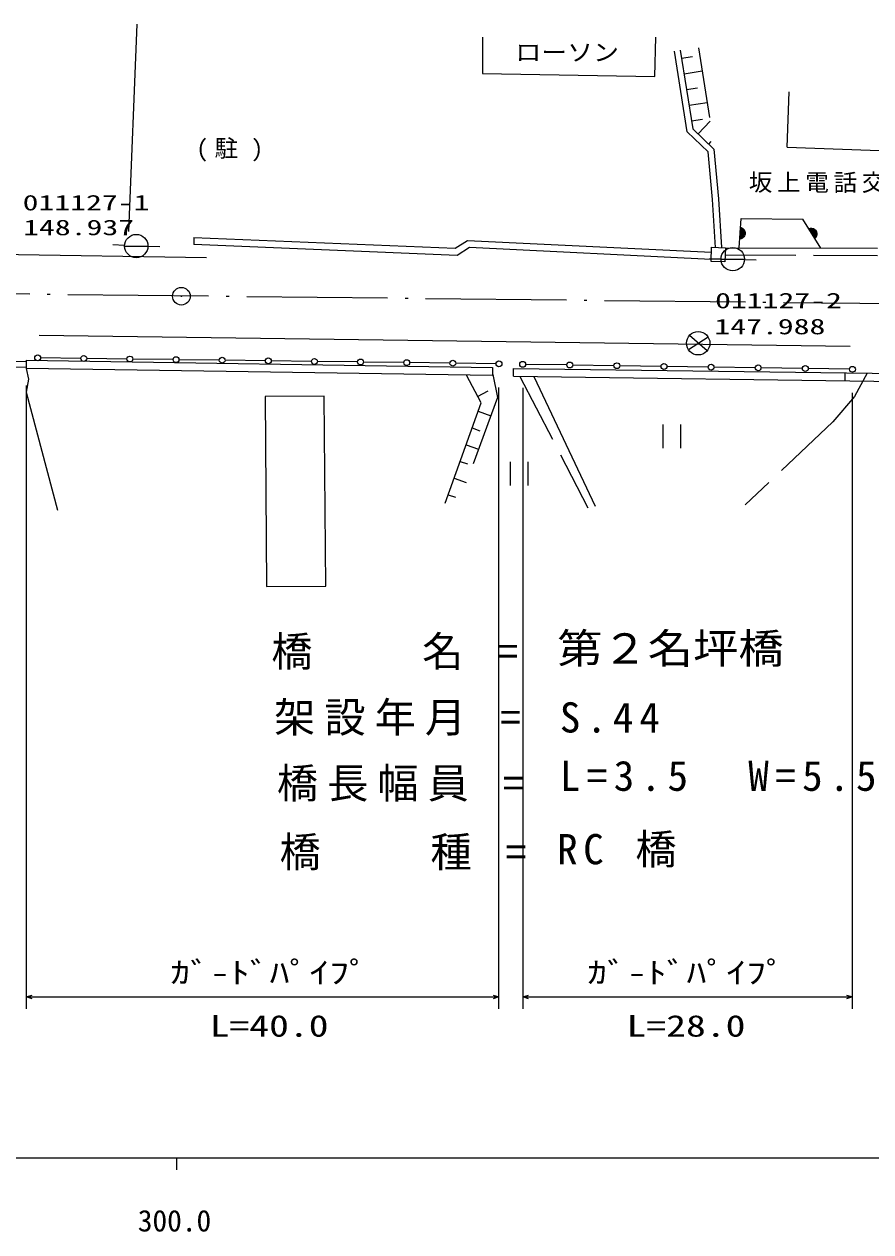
# Model space of a CAD drawing. Units: millimetres, scale not verified. Extents: x 39824 to 677002, y 19912 to 378325.
# Drawn here: x 353500 to 425110, y 197839 to 300045 of the extents above; entities that cross this region are included whole.
import ezdxf
from ezdxf.enums import TextEntityAlignment as Align

# ---------------------------------------------------------------- set-up
doc = ezdxf.new("R2010")
doc.units = ezdxf.units.MM
doc.header["$LTSCALE"] = 995.591
for name, pattern in [('DASHED', [7.5, 6, -1.5]), ('DASHED_SPACED', [12, 6, -6]), ('USER1', [2.5, 1.5, -1]), ('USER2', [15.2, 11.960656, -1.495082, 0.24918, -1.495082])]:
    doc.linetypes.add(name, pattern=pattern)
doc.layers.add('S-SUV', color=7, linetype='Continuous', lineweight=13)
doc.styles.add('ＭＳ ゴシック', font='')
doc.styles.get('ＭＳ ゴシック').set_extended_font_data('MS Gothic')

# ---------------------------------------------------------------- blocks, each defined once
blk = doc.blocks.new('BUHIN1')
at = {"color": 7, "linetype": 'Continuous', "lineweight": 13}
for p, q in [((-831.2, -540.7), (830.9, 535.7)), ((747.9, -651.1), (-748.2, 646.1))]:
    blk.add_line(p, q, dxfattribs=at)
blk.add_circle((0, 0), 990.6, dxfattribs=at)
blk = doc.blocks.new('BUHIN4')
at = {"color": 7, "linetype": 'Continuous', "lineweight": 13}
blk.add_circle((0, 0), 248, dxfattribs=at)
blk = doc.blocks.new('BUHIN5')
at = {"color": 7, "linetype": 'Continuous', "lineweight": 13}
blk.add_circle((0, 0), 248, dxfattribs=at)
blk = doc.blocks.new('BUHIN9')
at = {"color": 7, "linetype": 'Continuous', "lineweight": 13}
blk.add_lwpolyline([(497.7, -143.5), (0, 0), (497.9, 141.5)], dxfattribs=at)
blk = doc.blocks.new('BUHIN10')
at = {"color": 7, "linetype": 'Continuous', "lineweight": 13}
blk.add_lwpolyline([(-497.7, 143.5), (0, 0), (-497.9, -141.5)], dxfattribs=at)

msp = doc.modelspace()

# ---------------------------------------------------------------- linework, layer by layer
at = {"layer": 'S-SUV'}
for p, q in [((363017.6, 300044.9), (362332.2, 282497.7)), ((392274.5, 298950.4), (392274.5, 295879.6)), ((406838.6, 295616.4), (406926.4, 298950.4)), ((409585.1, 290942), (408501.1, 297755.3)), ((408992.7, 297833.6), (410050.3, 291185.8)), ((409098.5, 297168.8), (410022.3, 297315.8)), ((392274.5, 295879.6), (406838.6, 295616.4)), ((409310, 295839.2), (410847.2, 296083.8)), ((409521.5, 294509.7), (410442.3, 294656.2)), ((409733, 293180.2), (411265, 293423.9)), ((418166.2, 294305.6), (417995.3, 289632.9)), ((409944.6, 291850.6), (410862.2, 291996.6)), ((410499, 290756.7), (411516.9, 291820.9)), ((411365.8, 289238.7), (409585.1, 290942)), ((410050.3, 291185.8), (411844.9, 289469.3)), ((411396.3, 289898.4), (411614.1, 290126.1)), ((411844.9, 289469.3), (412223.5, 285250.6)), ((418022.6, 289632.9), (432995.9, 289085.5)), ((411727.1, 285212.6), (411365.8, 289238.7)), ((411984.1, 281153), (411727.1, 285212.6)), ((412223.5, 285250.6), (412483.9, 281135.8)), ((413986.3, 281116.8), (414138, 283595.3)), ((414138, 283595.3), (419355.4, 283549.9)), ((420887.4, 281093.4), (419355.4, 283549.9)), ((414031.8, 281859.1), (414092.6, 282852.9)), ((414092.6, 282852.9), (414204.4, 282806.1)), ((414153.2, 282824.2), (414095.4, 281880.2)), ((414159, 281901.2), (414213.8, 282795.6)), ((414204.4, 282806.1), (414297.8, 282743.1)), ((414273.6, 282754.5), (414223.6, 281937.2)), ((414288.4, 281978.1), (414332.7, 282701)), ((414297.8, 282743.1), (414401.2, 282639.5)), ((414391.1, 282637.6), (414354.3, 282036.4)), ((414430.4, 282139), (414364.1, 282033.3)), ((414401.2, 282639.5), (414454.1, 282526.5)), ((414423.6, 282149.4), (414446.2, 282519.5)), ((414474.8, 282253.4), (414430.4, 282139)), ((414454.1, 282526.5), (414484.3, 282407.5)), ((414484.3, 282407.5), (414474.8, 282253.4)), ((419858, 282744.1), (419976.2, 282770.9)), ((420384.8, 281899.3), (419858, 282744.1)), ((419923.9, 282755.9), (420424.4, 281953.3)), ((419976.2, 282770.9), (420088.9, 282773.6)), ((420464.1, 282007.4), (419989.9, 282767.7)), ((420062.5, 282768.9), (420495.8, 282074.1)), ((420088.9, 282773.6), (420233.1, 282749.2)), ((420524.9, 282145), (420141.6, 282759.6)), ((420226, 282741.9), (420544.8, 282230.8)), ((420233.1, 282749.2), (420341.8, 282687.9)), ((420535.7, 282363), (420339.4, 282677.6)), ((420341.8, 282687.9), (420435.4, 282608.4)), ((420435.4, 282608.4), (420517, 282477.5)), ((420513, 282093.6), (420462.2, 281991.6)), ((420554.5, 282233.9), (420513, 282093.6)), ((420517, 282477.5), (420547.3, 282358.5)), ((420547.3, 282358.5), (420554.5, 282233.9)), ((361988.6, 281313.8), (360994.2, 281361.7)), ((361992.4, 281265.9), (363973.7, 281265.9)), ((363978.5, 281249), (364973.9, 281232.1)), ((390117.5, 280479.9), (367839.4, 281390.1)), ((367863.8, 281987), (389957.4, 281084.3)), ((389957.4, 281084.3), (390999.8, 281735.8)), ((391157.7, 281130.1), (390117.5, 280479.9)), ((390999.8, 281735.8), (411631.5, 280734.7)), ((411610.9, 280137.6), (391157.7, 281130.1)), ((411604.8, 279960.7), (411646.3, 281164.7)), ((411646.3, 281164.7), (412811, 281124.5)), ((412811, 281124.5), (412769.5, 279920.5)), ((412810.9, 281120.7), (425672.9, 281077.3)), ((414148.3, 281889.4), (414031.8, 281859.1)), ((414248.9, 281943.1), (414148.3, 281889.4)), ((414364.1, 282033.3), (414248.9, 281943.1)), ((420462.2, 281991.6), (420384.8, 281899.3)), ((350147.5, 280609.9), (368927.3, 280306.5)), ((412438.3, 280155.8), (411442.7, 280155.8)), ((412443.3, 280155.8), (414424.5, 280155.8)), ((414429.2, 280130.9), (415424.5, 280106.1)), ((412769.5, 279920.5), (411604.8, 279960.7)), ((354776.1, 273722.3), (423352.3, 272804.9)), ((353681.4, 271605.3), (353670.6, 270908.5)), ((393112.9, 270298.3), (353670.6, 270908.5)), ((353670.6, 270908.5), (353868.1, 270008.7)), ((353681.4, 271605.3), (393123.7, 270995.2)), ((358294.9, 271757.4), (354891, 271801.5)), ((362196.5, 271706.8), (358792.6, 271750.9)), ((366098.1, 271656.2), (362694.3, 271700.4)), ((369999.8, 271605.7), (366595.9, 271649.8)), ((373901.4, 271555.1), (370497.5, 271599.2)), ((377803, 271504.6), (374399.1, 271548.7)), ((381704.6, 271454), (378300.7, 271498.1)), ((385606.2, 271403.5), (382202.4, 271447.6)), ((389507.9, 271352.9), (386104, 271397)), ((393409.5, 271302.3), (390005.6, 271346.5)), ((393123.7, 270995.2), (393112.9, 270298.3)), ((394883.4, 270914.9), (455207.5, 270116.3)), ((394883.4, 270241.3), (394883.4, 270914.9)), ((399398.2, 271202.1), (395911.8, 271254.7)), ((403382.3, 271141.9), (399895.9, 271194.6)), ((407366.4, 271081.7), (403880, 271134.4)), ((411350.4, 271021.6), (407864.1, 271074.2)), ((415334.5, 270961.4), (411848.2, 271014)), ((419318.6, 270901.2), (415832.3, 270953.9)), ((423302.7, 270841), (419816.3, 270893.7)), ((353868.1, 270008.7), (353670.6, 268903.7)), ((392150.6, 267986.4), (390904.2, 270332.5)), ((394883.4, 270241.3), (454948.1, 269446.1)), ((396611.3, 270218.4), (401786.8, 259243.8)), ((422924.9, 270543.7), (422924.9, 269870)), ((353670.6, 268903.7), (356329.2, 258923.3)), ((353679.1, 269463.2), (353679.1, 216718.2)), ((391854.2, 268544.3), (392753, 269021.8)), ((393658.3, 216718.2), (393658.3, 269307.9)), ((395663, 269267.3), (395663, 216718.2)), ((423551.6, 216718.2), (423551.6, 268846.1)), ((378881, 268560), (373889, 268522.6)), ((373889, 268522.6), (374009.4, 252446.8)), ((379001.3, 252484.1), (378881, 268560)), ((389117.2, 259514), (392150.6, 267986.4)), ((391897.8, 267280.4), (392974.6, 266894.9)), ((391392.2, 265868.3), (392029.8, 265640.1)), ((407512.6, 266153.4), (407512.6, 264162.3)), ((409040.8, 264162.3), (409040.8, 266153.4)), ((390886.7, 264456.2), (391935.1, 264080.9)), ((390381.1, 263044.2), (391001.6, 262822)), ((394602.5, 263002.2), (394602.5, 261011)), ((396130.7, 261011), (396130.7, 263002.2)), ((389875.5, 261632.1), (390895.6, 261266.9)), ((389370, 260220), (389973.5, 260003.9)), ((374009.4, 252446.8), (379001.3, 252484.1)), ((353679.1, 217713.8), (393658.3, 217713.8)), ((395663, 217713.8), (423551.6, 217713.8)), ((39823.7, 204096.2), (576447.4, 204096.2)), ((366377.6, 204096.2), (366377.6, 203100.6))]:
    msp.add_line(p, q, dxfattribs=at)
at = {"layer": 'S-SUV', "linetype": 'DASHED_SPACED'}
for p, q in [((410540, 298039.2), (411882, 289496.8)), ((393126.8, 270392.2), (393545.2, 268439.7)), ((393545.2, 268439.7), (390093.5, 259095.6))]:
    msp.add_line(p, q, dxfattribs=at)
at = {"layer": 'S-SUV', "linetype": 'DASHED'}
for p, q in [((367863.8, 281987), (367839.4, 281390.1)), ((412790.3, 280523.4), (425670.8, 280479.9)), ((395434.5, 270234), (401175.9, 259121.6)), ((424798.8, 270518.9), (423719.1, 268529.9)), ((423719.1, 268529.9), (421886.3, 266391.6)), ((421886.3, 266391.6), (414494.1, 259366))]:
    msp.add_line(p, q, dxfattribs=at)
at = {"layer": 'S-SUV', "linetype": 'USER2'}
msp.add_line((266401.4, 278186.9), (565772.7, 274850.8), dxfattribs=at)
at = {"layer": 'S-SUV', "linetype": 'USER1'}
for p, q in [((353672, 270994.5), (349405.5, 271077.5)), ((353679.1, 271454.4), (349408.3, 271537.5))]:
    msp.add_line(p, q, dxfattribs=at)
at = {"layer": 'S-SUV'}
for centre, radius in [((362983, 281265.8), 990.6), ((413433.9, 280155.8), 990.6), ((366799.8, 277019.1), 743), ((366799.8, 277019.1), 22.4)]:
    msp.add_circle(centre, radius, dxfattribs=at)

# ---------------------------------------------------------------- block references
at = {"layer": 'S-SUV', "rotation": 0.04557}
for name, p in [('BUHIN1', (410509.2, 273041.2)), ('BUHIN5', (354642.2, 271804.7)), ('BUHIN5', (358543.8, 271754.1)), ('BUHIN5', (362445.4, 271703.6)), ('BUHIN5', (366347, 271653)), ('BUHIN5', (370248.6, 271602.5)), ('BUHIN5', (374150.2, 271551.9)), ('BUHIN5', (378051.9, 271501.4)), ('BUHIN5', (381953.5, 271450.8)), ('BUHIN5', (385855.1, 271400.2)), ('BUHIN5', (389756.7, 271349.7)), ('BUHIN5', (393658.3, 271299.1)), ('BUHIN4', (395663, 271258.5)), ('BUHIN4', (399647.1, 271198.3)), ('BUHIN4', (403631.1, 271138.1)), ('BUHIN4', (407615.2, 271078)), ('BUHIN4', (411599.3, 271017.8)), ('BUHIN4', (415583.4, 270957.6)), ('BUHIN4', (419567.5, 270897.4)), ('BUHIN4', (423551.6, 270837.3)), ('BUHIN9', (353679.1, 217713.8)), ('BUHIN10', (393658.3, 217713.8)), ('BUHIN9', (395663, 217713.8)), ('BUHIN10', (423551.6, 217713.8))]:
    msp.add_blockref(name, p, dxfattribs=at)

# ---------------------------------------------------------------- texts
at = {"layer": 'S-SUV', "style": 'ＭＳ ゴシック'}
for s, height, width, p in [('ローソン ', 1460, 1.1, (395042.8, 296494.5)), ('011127-1', 1314, 1.5, (353367.7, 283887)), ('148.937', 1314, 1.5, (353411.8, 281788.2)), ('011127-2', 1314, 1.5, (411935.7, 275601.9)), ('147.988', 1314, 1.5, (411880.3, 273403.5)), ('第２名坪橋', 2555, 1.1, (398573.9, 245167.7)), ('ｶﾞ-ﾄﾞﾊﾟｲﾌﾟ', 1825, 1.35, (365867.6, 218321.8)), ('ｶﾞ-ﾄﾞﾊﾟｲﾌﾟ', 1825, 1.35, (401131.3, 218321.8)), ('L=40.0', 1825, 1.35, (369186.3, 213809.4)), ('L=28.0', 1825, 1.35, (404450, 213809.4))]:
    msp.add_text(s, height=height, dxfattribs=dict(at, width=width)).set_placement(p, align=Align.BOTTOM_LEFT)
msp.add_text('300.0', height=1825, dxfattribs=at).set_placement((363111.4, 197320.8), align=Align.BOTTOM_LEFT)
at = {"layer": 'S-SUV', "attachment_point": 7, "style": 'ＭＳ ゴシック'}
for s, insert, char_height in [('\\T1.56;(駐)', (368060.7, 288417.1), 1460), ('\\T1.2;坂上電話交換局', (414790, 285752.1), 1460), ('\\T1.22;橋\u3000\u3000名\\~=', (374407.7, 245400), 2555), ('\\T1.22;架設年月\\~=', (374640.1, 239823.2), 2555), ('\\T1.29;S.44', (398806.3, 240055.6), 2555), ('\\T1.22;橋長幅員\\~=', (374872.5, 234246.5), 2555), ('\\T1.31;L=3.5\\~\\~W=5.5(8.8)', (398806.3, 234478.8), 2555), ('\\T1.22;橋\u3000\u3000種\\~=', (375104.8, 228437.3), 2555), ('\\T1.27;RC\\~橋', (398573.9, 228669.6), 2555)]:
    msp.add_mtext(s, dxfattribs=dict(at, insert=insert, char_height=char_height))

doc.saveas('drawing.dxf')
